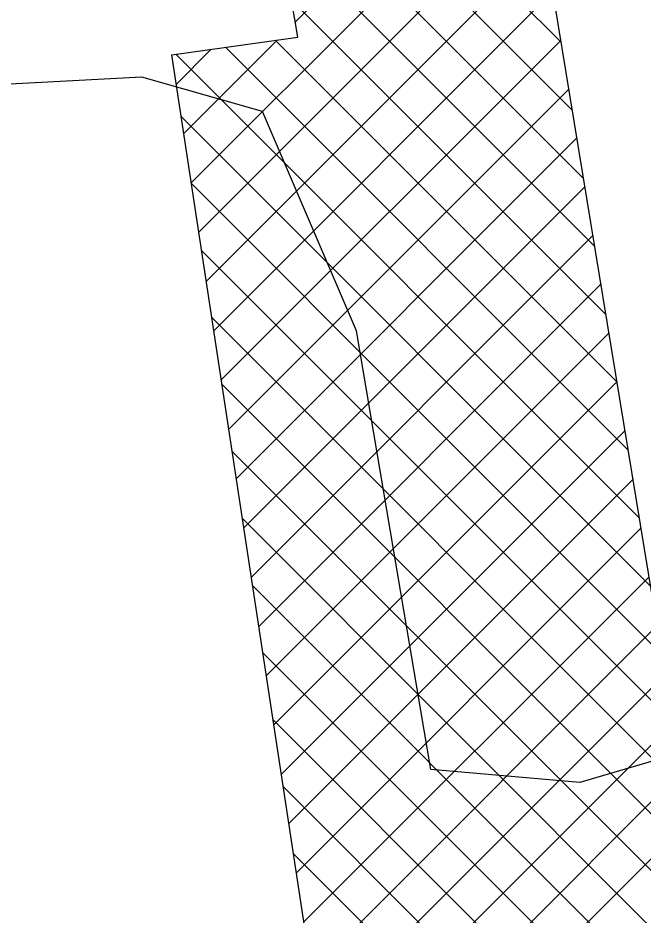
# Model space of a CAD drawing. Header units: metres. Extents: x 267365 to 277461, y 2088854 to 2108025.
# Drawn here: x 272720.5 to 272918.6, y 2094529.7 to 2094813.7 of the extents above; entities that cross this region are included whole.
import ezdxf

# ---------------------------------------------------------------- set-up
doc = ezdxf.new("R2010")
doc.units = ezdxf.units.M
doc.layers.add('PORT', color=5, linetype='Continuous')
doc.layers.add('village', color=3, linetype='Continuous')

msp = doc.modelspace()

# ---------------------------------------------------------------- linework, layer by layer
at = {"layer": 'PORT'}
for p, q in [((272798.65, 2095377.23), (272965.49, 2094360.39)), ((272809.04, 2094807.64), (272725.39, 2095311.41)), ((272769.19, 2094802.07), (272809.04, 2094807.64)), ((272837.68, 2094353.28), (272769.19, 2094802.07))]:
    msp.add_line(p, q, dxfattribs=at)
at = {"layer": 'PORT', "linetype": 'Continuous'}
for p, q in [((272892.37, 2094806.04), (272792.76, 2094905.65)), ((272895.9, 2094784.55), (272796.34, 2094884.11)), ((272808.24, 2094812.41), (272879.61, 2094883.78)), ((272775.37, 2094761.57), (272882.15, 2094868.35)), ((272899.42, 2094763.07), (272799.91, 2094862.57)), ((272777.74, 2094745.99), (272884.68, 2094852.92)), ((272902.95, 2094741.58), (272803.49, 2094841.04)), ((272780.12, 2094730.41), (272887.21, 2094837.49)), ((272782.5, 2094714.82), (272889.74, 2094822.06)), ((272906.47, 2094720.09), (272807.07, 2094819.5)), ((272772.99, 2094777.15), (272802.57, 2094806.73)), ((272784.88, 2094699.24), (272892.27, 2094806.63)), ((272910, 2094698.61), (272801.96, 2094806.65)), ((272770.61, 2094792.73), (272781.69, 2094803.82)), ((272913.52, 2094677.12), (272786.2, 2094804.45)), ((272917.05, 2094655.64), (272770.44, 2094802.24)), ((272787.26, 2094683.66), (272894.8, 2094791.21)), ((272920.57, 2094634.15), (272772.16, 2094782.56)), ((272789.64, 2094668.08), (272897.34, 2094775.78)), ((272924.1, 2094612.66), (272775.4, 2094761.37)), ((272792.01, 2094652.49), (272899.87, 2094760.35)), ((272794.39, 2094636.91), (272902.4, 2094744.92)), ((272927.63, 2094591.18), (272778.63, 2094740.17)), ((272796.77, 2094621.33), (272904.93, 2094729.49)), ((272931.15, 2094569.69), (272781.87, 2094718.97)), ((272799.15, 2094605.75), (272907.46, 2094714.06)), ((272801.53, 2094590.16), (272909.99, 2094698.63)), ((272934.68, 2094548.21), (272785.1, 2094697.78)), ((272803.9, 2094574.58), (272912.53, 2094683.2)), ((272938.2, 2094526.72), (272788.34, 2094676.58)), ((272806.28, 2094559), (272915.06, 2094667.77)), ((272941.73, 2094505.23), (272791.57, 2094655.39)), ((272808.66, 2094543.42), (272917.59, 2094652.35)), ((272811.04, 2094527.84), (272920.12, 2094636.92)), ((272945.25, 2094483.75), (272794.81, 2094634.19)), ((272813.42, 2094512.25), (272922.65, 2094621.49)), ((272948.78, 2094462.26), (272798.04, 2094613)), ((272815.8, 2094496.67), (272925.18, 2094606.06)), ((272952.3, 2094440.78), (272801.28, 2094591.8)), ((272818.17, 2094481.09), (272927.72, 2094590.63)), ((272820.55, 2094465.51), (272930.25, 2094575.2)), ((272955.83, 2094419.29), (272804.51, 2094570.61)), ((272822.93, 2094449.92), (272932.78, 2094559.77)), ((272959.35, 2094397.8), (272807.75, 2094549.41))]:
    msp.add_line(p, q, dxfattribs=at)
at = {"layer": 'village', "color": 3}
for p, q in [((272759.73, 2094794.99), (272661.13, 2094789.69)), ((272797.93, 2094784.1), (272759.73, 2094794.99)), ((272827.64, 2094714.83), (272797.93, 2094784.1)), ((272851.18, 2094576.05), (272827.64, 2094714.83)), ((272960.92, 2094590.39), (272898.28, 2094571.93)), ((272898.28, 2094571.93), (272851.18, 2094576.05))]:
    msp.add_line(p, q, dxfattribs=at)

doc.saveas('drawing.dxf')
